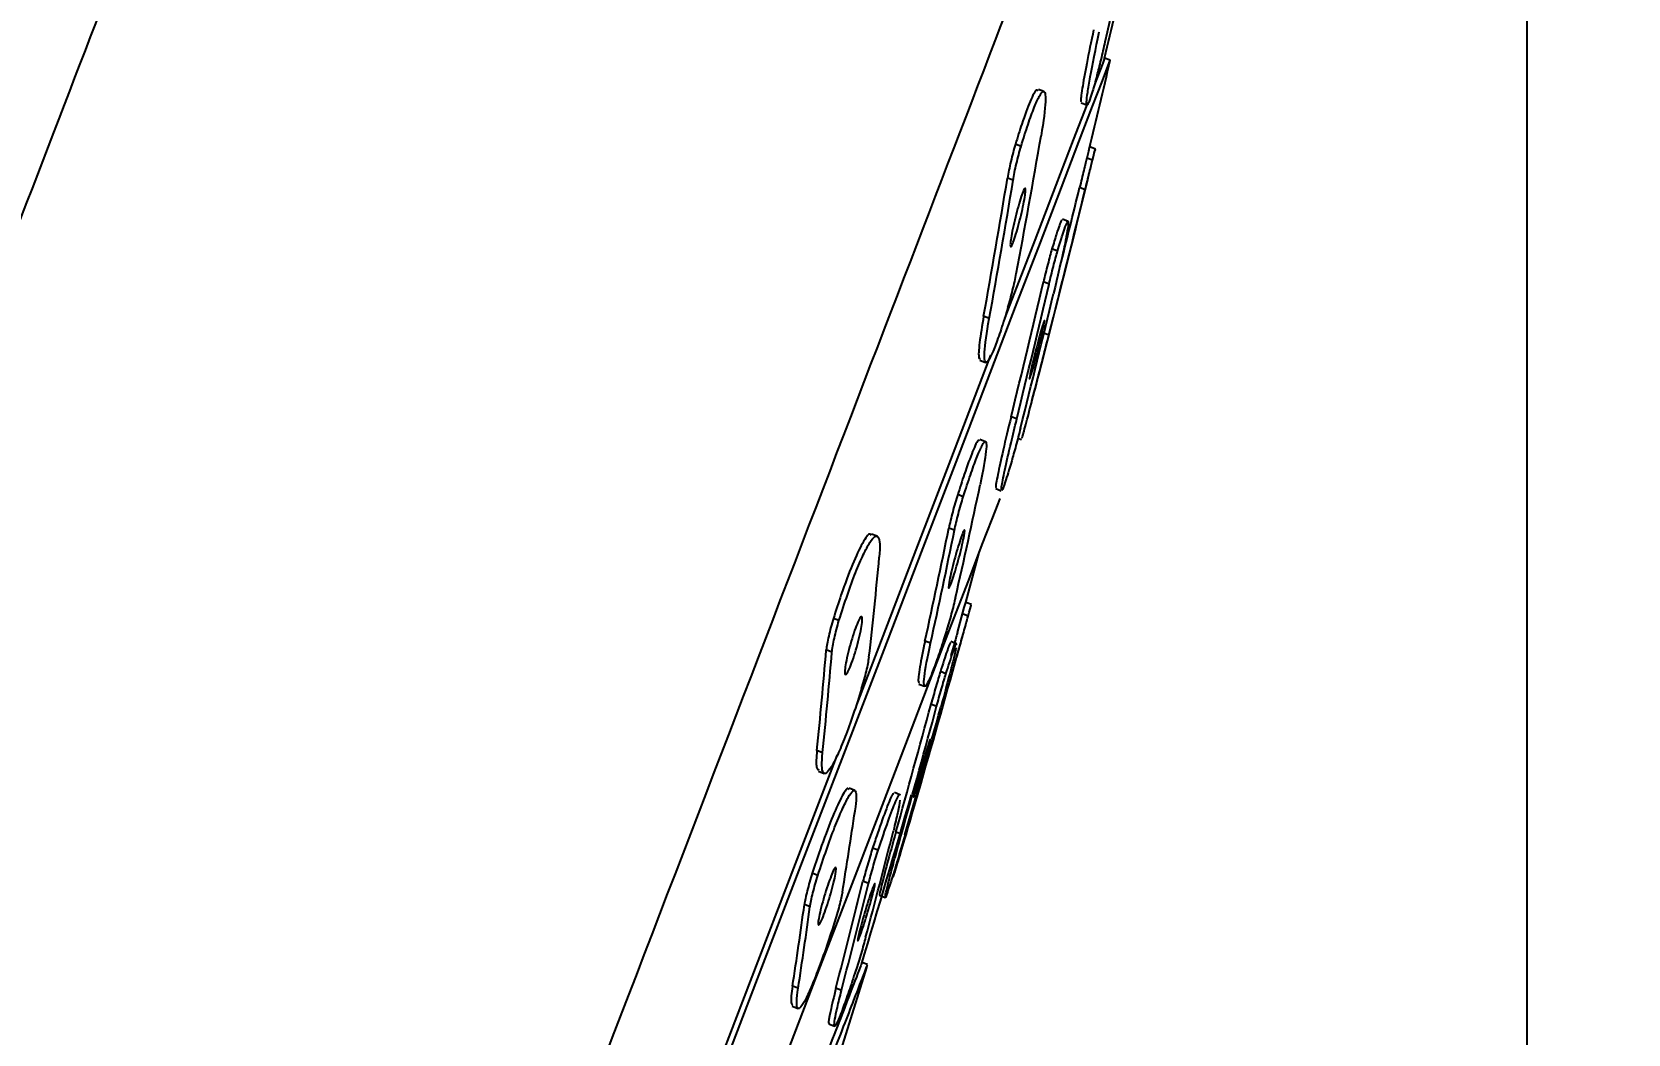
# Model space of a CAD drawing. Header units: millimetres. Extents: x 789 to 1209, y -1278 to -684.
# Drawn here: x 873.8 to 893.54, y -758.17 to -745.77 of the extents above; entities that cross this region are included whole.
import ezdxf

# ---------------------------------------------------------------- set-up
doc = ezdxf.new("R2010")
doc.units = ezdxf.units.MM
doc.header["$LTSCALE"] = 0.1
doc.layers.get('0').update_dxf_attribs({"lineweight": 13})
doc.layers.add('DIM', color=3, linetype='Continuous', lineweight=9)
doc.styles.get("Standard").update_dxf_attribs({"font": 'arial.ttf'})
doc.dimstyles.new('ISO-25', dxfattribs={"dimtxt": 2.5, "dimasz": 2.5, "dimexe": 1.25, "dimexo": 0.625, "dimtad": 1, "dimlfac": 1.333333, "dimtxsty": 'Standard', "dimcen": 2.5, "dimadec": 0, "dimazin": 0, "dimtfac": 1, "dimtmove": 0, "dimatfit": 3, "dimfxl": 0, "dimarcsym": 0})

# ---------------------------------------------------------------- blocks, each defined once
blk = doc.blocks.new('*D18')
at = {"layer": 'Defpoints', "color": 0}
for p in [(889.248, -721.665), (889.248, -735.525), (841.999, -806.746)]:
    blk.add_point(p, dxfattribs=at)
at = {"layer": 'DIM', "color": 0, "linetype": 'ByBlock', "lineweight": -2}
for p, q in [((841.999, -806.121), (841.999, -720.415)), ((889.248, -734.9), (889.248, -720.415)), ((845.999, -721.665), (885.248, -721.665))]:
    blk.add_line(p, q, dxfattribs=at)
at = {"layer": 'DIM', "color": 0}
for points in [[(845.999, -720.998), (845.999, -722.331), (841.999, -721.665)], [(885.248, -720.998), (885.248, -722.331), (889.248, -721.665)]]:
    blk.add_solid(points, dxfattribs=at)
at = {"layer": 'DIM', "color": 0, "insert": (865.623, -718.996), "char_height": 4, "attachment_point": 5}
blk.add_mtext('63', dxfattribs=at)
blk = doc.blocks.new('*D19')
at = {"layer": 'Defpoints', "color": 0}
for p in [(879.867, -731.925), (892.294, -731.925), (836.068, -950.146)]:
    blk.add_point(p, dxfattribs=at)
at = {"layer": 'DIM', "color": 0, "linetype": 'ByBlock', "lineweight": -2}
for p, q in [((880.492, -731.925), (893.544, -731.925)), ((892.294, -946.146), (892.294, -735.925)), ((836.693, -950.146), (893.544, -950.146))]:
    blk.add_line(p, q, dxfattribs=at)
at = {"layer": 'DIM', "color": 0}
for points in [[(891.627, -735.925), (892.961, -735.925), (892.294, -731.925)], [(891.627, -946.146), (892.961, -946.146), (892.294, -950.146)]]:
    blk.add_solid(points, dxfattribs=at)
at = {"layer": 'DIM', "color": 0, "insert": (889.627, -841.035), "char_height": 4, "attachment_point": 5, "rotation": 90}
blk.add_mtext('290', dxfattribs=at)

msp = doc.modelspace()

# ---------------------------------------------------------------- linework, layer by layer
at = {"color": 7, "linetype": 'Continuous'}
msp.add_line((888.848, -737.713), (864.483, -801.186), dxfattribs=at)
at = {"color": 7, "linetype": 'Continuous', "lineweight": 25}
for p, q in [((887.14, -746.124), (887.07, -746.097)), ((886.319, -746.511), (886.251, -746.485)), ((886.778, -746.65), (886.849, -746.677)), ((886.036, -747.189), (885.966, -747.163)), ((886.955, -747.222), (886.886, -747.195)), ((886.919, -747.362), (886.849, -747.336)), ((885.938, -747.608), (885.868, -747.581)), ((886.829, -747.727), (886.76, -747.7)), ((886.619, -748.117), (886.55, -748.091)), ((886.488, -748.485), (886.418, -748.458)), ((886.382, -748.892), (886.312, -748.865)), ((885.643, -749.318), (885.573, -749.291)), ((885.527, -749.834), (885.598, -749.861)), ((885.983, -750.561), (885.913, -750.534)), ((885.597, -750.843), (885.528, -750.816)), ((885.997, -750.798), (886.041, -750.815)), ((885.321, -751.524), (885.252, -751.497)), ((885.722, -751.423), (885.792, -751.45)), ((885.213, -751.938), (885.143, -751.911)), ((884.257, -752.011), (884.188, -751.985)), ((885.421, -752.858), (885.351, -752.831)), ((883.784, -753.056), (883.715, -753.029)), ((884.917, -753.336), (884.848, -753.309)), ((885.239, -753.341), (885.169, -753.315)), ((885.213, -753.333), (885.169, -753.488)), ((883.697, -753.446), (883.627, -753.419)), ((885.107, -753.713), (885.038, -753.687)), ((884.773, -753.841), (884.843, -753.868)), ((884.992, -754.116), (884.922, -754.089)), ((883.581, -754.689), (883.511, -754.662)), ((883.53, -754.918), (883.602, -754.946)), ((883.979, -755.157), (883.91, -755.13)), ((884.799, -755.066), (884.783, -755.06)), ((884.538, -755.209), (884.47, -755.182)), ((884.557, -755.698), (884.487, -755.671)), ((884.269, -755.897), (884.2, -755.87)), ((883.523, -756.208), (883.454, -756.181)), ((884.151, -756.306), (884.081, -756.28)), ((884.285, -756.453), (884.354, -756.48)), ((883.426, -756.594), (883.356, -756.567)), ((884.138, -757.311), (884.068, -757.285)), ((883.295, -760.033), (884.127, -757.348)), ((883.279, -757.604), (883.209, -757.578)), ((883.816, -757.629), (883.746, -757.602)), ((883.207, -757.826), (883.278, -757.854)), ((883.659, -758.045), (883.729, -758.072))]:
    msp.add_line(p, q, dxfattribs=at)
at = {"color": 8, "linetype": 'Continuous', "lineweight": 25}
for p, q in [((886.38, -749.525), (886.319, -749.502)), ((885.382, -752.999), (885.312, -752.973))]:
    msp.add_line(p, q, dxfattribs=at)
at = {"color": 7, "linetype": 'Continuous', "lineweight": 25, "flags": 128}
for points in [[(877.656, -770.829), (878.325, -769.088), (878.991, -767.352), (879.652, -765.629), (880.305, -763.93), (880.945, -762.263), (881.569, -760.637), (882.174, -759.06), (882.757, -757.542), (883.314, -756.09), (883.843, -754.712), (884.341, -753.416), (884.805, -752.207), (885.232, -751.094), (885.621, -750.081), (885.969, -749.174), (886.275, -748.378), (886.536, -747.697), (886.752, -747.135), (886.921, -746.694), (887.042, -746.378), (887.115, -746.188), (887.14, -746.124), (887.14, -746.124)], [(887.07, -746.097), (887.046, -746.161), (886.972, -746.351), (886.947, -746.417)], [(886.848, -746.676), (886.682, -747.108), (886.466, -747.67), (886.205, -748.351), (885.899, -749.147), (885.833, -749.319)], [(885.659, -749.774), (885.551, -750.054), (885.162, -751.067), (884.735, -752.18), (884.271, -753.389), (883.999, -754.097)], [(878.616, -770.199), (879.207, -768.658), (879.795, -767.128), (880.374, -765.62), (880.941, -764.142), (881.492, -762.706), (882.024, -761.321), (882.532, -759.996), (883.014, -758.742), (883.466, -757.565), (883.884, -756.475), (884.267, -755.479), (884.61, -754.583), (884.913, -753.794), (885.173, -753.117), (885.388, -752.556), (885.557, -752.116), (885.679, -751.8), (885.752, -751.609), (885.776, -751.546)], [(883.759, -754.724), (883.244, -756.063), (882.687, -757.515), (882.104, -759.034), (881.745, -759.969)]]:
    msp.add_lwpolyline(points, dxfattribs=at)
at = {"color": 7, "linetype": 'Continuous', "lineweight": 25}
for centre, radius, start, end in [((925.221, -801.872), 83.365, 122.95922, 183.35148), ((729.468, -711.317), 161.358, 347.6247, 348.36262), ((702.363, -702.541), 189.773, 346.73139, 346.90144), ((702.363, -702.541), 189.847, 346.38678, 346.72835), ((774.951, -727.909), 112.968, 349.36161, 350.24084), ((702.363, -702.541), 189.921, 345.41138, 346.38566), ((774.264, -729.216), 113.105, 349.77608, 350.65548), ((774.275, -729.224), 113.166, 349.77198, 350.65089), ((704.339, -703.092), 187.869, 345.69069, 346.256), ((705.01, -703.257), 187.105, 345.94934, 346.25922), ((729.427, -712.195), 161.114, 346.23355, 346.84379), ((729.406, -712.191), 161.209, 346.23079, 346.84066), ((729.83, -711.403), 161.06, 345.8872, 346.49716), ((775.845, -728.09), 112.13, 347.28431, 348.01371), ((775.298, -729.421), 112.124, 347.69854, 348.42881), ((775.267, -729.419), 112.228, 347.69527, 348.42486), ((825.28, -746.827), 59.253, 353.52543, 354.72917), ((702.363, -702.541), 189.773, 344.51667, 344.82622), ((702.363, -702.541), 189.847, 344.42514, 344.51716), ((824.245, -748.531), 59.582, 354.09398, 355.29437), ((824.318, -748.552), 59.58, 354.08795, 355.28834), ((704.368, -703.1), 187.765, 343.93306, 344.47426), ((729.827, -712.299), 160.627, 344.33482, 344.92016), ((729.844, -712.305), 160.683, 344.33277, 344.9179), ((730.023, -711.454), 160.786, 344.02504, 344.60951), ((702.363, -702.541), 189.773, 343.22551, 343.88639), ((826.908, -747.05), 57.683, 350.65734, 351.66934), ((776.481, -728.235), 111.403, 345.05061, 345.75177), ((776.071, -729.6), 111.256, 345.42253, 346.12514), ((775.912, -729.563), 111.493, 345.42058, 346.12169), ((825.873, -748.736), 58.014, 351.23299, 352.24145), ((825.948, -748.758), 58.009, 351.2281, 352.23662)]:
    msp.add_arc(centre, radius, start, end, dxfattribs=at)
for points, knots in [([(860.414, -782.601), (860.827, -781.527), (861.842, -778.882), (863.58, -774.355), (865.602, -769.087), (866.99, -765.469), (867.685, -763.661), (868.509, -761.513), (870.158, -757.218), (872.53, -751.039), (874.703, -745.377), (876.487, -740.729), (877.873, -737.12), (878.879, -734.499), (879.559, -732.727), (879.83, -732.022), (879.867, -731.925), (879.867, -731.925)], [0.7499608, 0.7499608, 0.7499608, 0.7499608, 0.7701071, 0.7973165, 0.8245259, 0.8517352, 0.8517352, 0.8517352, 0.8840602, 0.9163852, 0.9487102, 0.9810352, 1.0082446, 1.035454, 1.0626634, 1.0898727, 1.1017745, 1.1017745, 1.1017745, 1.1017745]), ([(888.848, -737.713), (888.848, -737.713), (888.692, -738.12), (888.08, -739.714), (887.624, -740.902), (886.446, -743.97), (885.725, -745.85), (884.071, -750.159), (883.138, -752.588), (881.133, -757.811), (880.061, -760.605), (877.857, -766.346), (876.726, -769.293), (874.491, -775.116), (873.386, -777.992), (871.289, -783.457), (870.296, -786.044), (869.395, -788.389)], [0, 0, 0, 0, 0.125, 0.125, 0.25, 0.25, 0.375, 0.375, 0.5, 0.5, 0.625, 0.625, 0.75, 0.75, 0.875, 0.875, 1, 1, 1, 1]), ([(886.933, -745.747), (886.903, -745.894), (886.842, -746.187), (886.789, -746.489), (886.769, -746.646), (886.782, -746.634), (886.785, -746.63)], [0, 0, 0, 0, 0.291975, 0.584233, 0.874684, 1, 1, 1, 1]), ([(886.977, -746.307), (886.956, -746.385), (886.936, -746.452), (886.903, -746.561), (886.888, -746.604), (886.866, -746.661), (886.857, -746.676), (886.847, -746.679), (886.845, -746.666), (886.848, -746.613), (886.852, -746.573), (886.868, -746.469), (886.878, -746.404), (886.919, -746.18), (886.957, -745.989), (887.003, -745.774)], [0, 0, 0, 0, 0.125, 0.125, 0.25, 0.25, 0.375, 0.375, 0.5, 0.5, 0.625, 0.625, 0.75, 0.75, 1, 1, 1, 1]), ([(886.977, -746.307), (886.991, -746.257), (887.009, -746.19), (887.044, -746.045), (887.062, -745.967), (887.077, -745.898)], [0, 0, 0, 0, 0.5, 0.5, 1, 1, 1, 1]), ([(886.243, -746.505), (886.238, -746.498), (886.222, -746.475), (886.153, -746.614), (886.06, -746.86), (885.993, -747.077), (885.966, -747.163)], [0, 0, 0, 0, 0.147359, 0.470588, 0.790869, 1, 1, 1, 1]), ([(886.036, -747.189), (886.066, -747.091), (886.095, -747.001), (886.149, -746.84), (886.175, -746.769), (886.222, -746.652), (886.243, -746.605), (886.28, -746.538), (886.295, -746.518), (886.319, -746.506), (886.328, -746.514), (886.338, -746.556), (886.339, -746.591), (886.333, -746.733), (886.315, -746.877), (886.284, -747.058)], [0, 0, 0, 0, 0.125, 0.125, 0.25, 0.25, 0.375, 0.375, 0.5, 0.5, 0.625, 0.625, 0.75, 0.75, 1, 1, 1, 1]), ([(885.966, -747.163), (885.947, -747.226), (885.927, -747.302), (885.892, -747.45), (885.877, -747.522), (885.868, -747.581)], [0, 0, 0, 0, 0.5, 0.5, 1, 1, 1, 1]), ([(885.938, -747.608), (885.947, -747.549), (885.962, -747.477), (885.997, -747.329), (886.017, -747.253), (886.036, -747.189)], [0, 0, 0, 0, 0.5, 0.5, 1, 1, 1, 1]), ([(886.876, -747.225), (886.876, -747.225), (886.876, -747.229), (886.861, -747.29), (886.849, -747.336)], [0, 0, 0, 0, 0.252699, 1, 1, 1, 1]), ([(886.919, -747.362), (886.935, -747.298), (886.956, -747.213), (886.95, -747.234), (886.949, -747.239)], [0, 0, 0, 0, 0.754054, 1, 1, 1, 1]), ([(886.849, -747.336), (886.841, -747.368), (886.828, -747.421), (886.796, -747.551), (886.778, -747.627), (886.76, -747.7)], [0, 0, 0, 0, 0.5, 0.5, 1, 1, 1, 1]), ([(886.829, -747.727), (886.847, -747.653), (886.866, -747.578), (886.898, -747.448), (886.911, -747.395), (886.919, -747.362)], [0, 0, 0, 0, 0.5, 0.5, 1, 1, 1, 1]), ([(885.903, -748.402), (885.905, -748.364), (885.916, -748.292), (885.953, -748.117), (885.978, -748.015), (886.027, -747.841), (886.051, -747.769), (886.084, -747.698), (886.093, -747.7), (886.089, -747.775), (886.078, -747.849), (886.041, -748.023), (886.016, -748.124), (885.966, -748.3), (885.943, -748.371), (885.91, -748.442), (885.901, -748.44), (885.903, -748.402)], [0, 0, 0, 0, 0.125, 0.125, 0.25, 0.25, 0.375, 0.375, 0.5, 0.5, 0.625, 0.625, 0.75, 0.75, 0.875, 0.875, 1, 1, 1, 1]), ([(886.543, -748.11), (886.541, -748.106), (886.534, -748.095), (886.487, -748.23), (886.438, -748.394), (886.418, -748.458)], [0, 0, 0, 0, 0.25246, 0.702944, 1, 1, 1, 1]), ([(886.488, -748.485), (886.511, -748.408), (886.531, -748.342), (886.566, -748.233), (886.581, -748.191), (886.604, -748.133), (886.612, -748.118), (886.621, -748.115), (886.622, -748.127), (886.617, -748.179), (886.611, -748.218), (886.593, -748.321), (886.58, -748.385), (886.533, -748.607), (886.489, -748.796), (886.438, -749.01)], [0, 0, 0, 0, 0.125, 0.125, 0.25, 0.25, 0.375, 0.375, 0.5, 0.5, 0.625, 0.625, 0.75, 0.75, 1, 1, 1, 1]), ([(886.418, -748.458), (886.403, -748.509), (886.385, -748.575), (886.348, -748.72), (886.328, -748.797), (886.312, -748.865)], [0, 0, 0, 0, 0.5, 0.5, 1, 1, 1, 1]), ([(886.382, -748.892), (886.398, -748.824), (886.417, -748.747), (886.455, -748.602), (886.473, -748.535), (886.488, -748.485)], [0, 0, 0, 0, 0.5, 0.5, 1, 1, 1, 1]), ([(885.874, -749.181), (885.893, -749.118), (885.914, -749.042), (885.95, -748.894), (885.966, -748.822), (885.977, -748.764)], [0, 0, 0, 0, 0.5, 0.5, 1, 1, 1, 1]), ([(885.874, -749.181), (885.845, -749.279), (885.817, -749.369), (885.763, -749.53), (885.737, -749.602), (885.692, -749.719), (885.671, -749.766), (885.636, -749.834), (885.621, -749.854), (885.599, -749.867), (885.591, -749.859), (885.582, -749.818), (885.582, -749.783), (885.59, -749.642), (885.61, -749.499), (885.643, -749.318)], [0, 0, 0, 0, 0.125, 0.125, 0.25, 0.25, 0.375, 0.375, 0.5, 0.5, 0.625, 0.625, 0.75, 0.75, 1, 1, 1, 1]), ([(885.573, -749.291), (885.554, -749.408), (885.515, -749.64), (885.506, -749.815), (885.527, -749.815), (885.535, -749.814)], [0, 0, 0, 0, 0.3921827, 0.7846303, 1, 1, 1, 1]), ([(886.149, -750.005), (886.16, -749.952), (886.179, -749.868), (886.225, -749.684), (886.252, -749.584), (886.295, -749.427), (886.313, -749.37), (886.329, -749.332), (886.327, -749.351), (886.306, -749.456), (886.286, -749.54), (886.241, -749.724), (886.214, -749.823), (886.17, -749.982), (886.153, -750.039), (886.137, -750.077), (886.138, -750.057), (886.149, -750.005)], [0, 0, 0, 0, 0.125, 0.125, 0.25, 0.25, 0.375, 0.375, 0.5, 0.5, 0.625, 0.625, 0.75, 0.75, 0.875, 0.875, 1, 1, 1, 1]), ([(886.048, -750.798), (886.048, -750.798), (886.05, -750.798), (886.099, -750.615), (886.183, -750.293), (886.283, -749.906), (886.352, -749.637), (886.38, -749.525)], [0, 0, 0, 0, 0.1539034, 0.3816498, 0.6099096, 0.8394738, 1, 1, 1, 1]), ([(885.913, -750.534), (885.878, -750.679), (885.808, -750.968), (885.744, -751.265), (885.716, -751.42), (885.726, -751.408), (885.73, -751.404)], [0, 0, 0, 0, 0.290832, 0.581929, 0.871812, 1, 1, 1, 1]), ([(885.797, -751.437), (885.795, -751.432), (885.789, -751.419), (885.83, -751.211), (885.899, -750.908), (885.958, -750.662), (885.983, -750.561)], [0, 0, 0, 0, 0.223781, 0.510306, 0.798474, 1, 1, 1, 1]), ([(886.029, -750.675), (886.012, -750.743), (885.992, -750.819), (885.953, -750.964), (885.935, -751.03), (885.92, -751.08)], [0, 0, 0, 0, 0.5, 0.5, 1, 1, 1, 1]), ([(885.521, -750.836), (885.517, -750.829), (885.506, -750.808), (885.441, -750.947), (885.349, -751.193), (885.28, -751.411), (885.252, -751.497)], [0, 0, 0, 0, 0.143797, 0.466928, 0.788226, 1, 1, 1, 1]), ([(885.321, -751.524), (885.352, -751.425), (885.382, -751.336), (885.437, -751.176), (885.463, -751.104), (885.508, -750.987), (885.529, -750.94), (885.563, -750.872), (885.576, -750.852), (885.597, -750.837), (885.603, -750.844), (885.608, -750.884), (885.607, -750.918), (885.592, -751.056), (885.567, -751.198), (885.529, -751.377)], [0, 0, 0, 0, 0.125, 0.125, 0.25, 0.25, 0.375, 0.375, 0.5, 0.5, 0.625, 0.625, 0.75, 0.75, 1, 1, 1, 1]), ([(885.92, -751.08), (885.888, -751.189), (885.862, -751.275), (885.82, -751.401), (885.806, -751.438), (885.798, -751.448)], [0, 0, 0, 0, 0.5, 0.5, 1, 1, 1, 1]), ([(885.252, -751.497), (885.232, -751.56), (885.21, -751.635), (885.172, -751.782), (885.155, -751.853), (885.143, -751.911)], [0, 0, 0, 0, 0.5, 0.5, 1, 1, 1, 1]), ([(885.213, -751.938), (885.225, -751.88), (885.242, -751.809), (885.28, -751.662), (885.302, -751.586), (885.321, -751.524)], [0, 0, 0, 0, 0.5, 0.5, 1, 1, 1, 1]), ([(885.147, -752.579), (885.157, -752.521), (885.177, -752.435), (885.225, -752.249), (885.254, -752.151), (885.302, -752.002), (885.322, -751.95), (885.342, -751.925), (885.341, -751.951), (885.321, -752.064), (885.301, -752.152), (885.253, -752.336), (885.225, -752.434), (885.176, -752.585), (885.156, -752.636), (885.136, -752.662), (885.136, -752.636), (885.147, -752.579)], [0, 0, 0, 0, 0.125, 0.125, 0.25, 0.25, 0.375, 0.375, 0.5, 0.5, 0.625, 0.625, 0.75, 0.75, 0.875, 0.875, 1, 1, 1, 1]), ([(884.182, -752.002), (884.177, -751.995), (884.158, -751.965), (884.078, -752.081), (883.954, -752.34), (883.825, -752.682), (883.746, -752.931), (883.715, -753.029)], [0, 0, 0, 0, 0.0840651, 0.3379212, 0.5889198, 0.8376268, 1, 1, 1, 1]), ([(883.784, -753.056), (883.819, -752.944), (883.853, -752.839), (883.923, -752.64), (883.957, -752.546), (884.023, -752.38), (884.055, -752.305), (884.114, -752.18), (884.141, -752.129), (884.189, -752.053), (884.211, -752.028), (884.246, -752.005), (884.26, -752.007), (884.291, -752.054), (884.295, -752.139), (884.283, -752.27)], [0, 0, 0, 0, 0.125, 0.125, 0.25, 0.25, 0.375, 0.375, 0.5, 0.5, 0.625, 0.625, 0.75, 0.75, 1, 1, 1, 1]), ([(885.224, -752.771), (885.211, -752.829), (885.193, -752.9), (885.154, -753.047), (885.132, -753.122), (885.112, -753.184)], [0, 0, 0, 0, 0.5, 0.5, 1, 1, 1, 1]), ([(885.382, -752.999), (885.399, -752.935), (885.422, -752.85), (885.416, -752.87), (885.414, -752.875)], [0, 0, 0, 0, 0.750265, 1, 1, 1, 1]), ([(883.715, -753.029), (883.692, -753.1), (883.672, -753.177), (883.641, -753.316), (883.63, -753.376), (883.627, -753.419)], [0, 0, 0, 0, 0.5, 0.5, 1, 1, 1, 1]), ([(883.697, -753.446), (883.7, -753.403), (883.711, -753.342), (883.742, -753.204), (883.762, -753.126), (883.784, -753.056)], [0, 0, 0, 0, 0.5, 0.5, 1, 1, 1, 1]), ([(883.856, -753.687), (883.857, -753.646), (883.87, -753.572), (883.91, -753.396), (883.939, -753.294), (883.995, -753.125), (884.023, -753.058), (884.062, -752.996), (884.073, -753.002), (884.072, -753.084), (884.059, -753.159), (884.019, -753.334), (883.991, -753.435), (883.933, -753.606), (883.906, -753.673), (883.867, -753.734), (883.856, -753.729), (883.856, -753.687)], [0, 0, 0, 0, 0.125, 0.125, 0.25, 0.25, 0.375, 0.375, 0.5, 0.5, 0.625, 0.625, 0.75, 0.75, 0.875, 0.875, 1, 1, 1, 1]), ([(885.282, -753.36), (885.302, -753.287), (885.323, -753.212), (885.358, -753.084), (885.373, -753.032), (885.382, -752.999)], [0, 0, 0, 0, 0.5, 0.5, 1, 1, 1, 1]), ([(884.848, -753.309), (884.824, -753.424), (884.777, -753.653), (884.757, -753.824), (884.774, -753.822), (884.78, -753.821)], [0, 0, 0, 0, 0.390828, 0.781897, 1, 1, 1, 1]), ([(885.112, -753.184), (885.082, -753.283), (885.053, -753.372), (884.998, -753.533), (884.973, -753.604), (884.928, -753.722), (884.908, -753.769), (884.875, -753.838), (884.862, -753.858), (884.843, -753.873), (884.838, -753.866), (884.834, -753.827), (884.835, -753.793), (884.852, -753.656), (884.878, -753.515), (884.917, -753.336)], [0, 0, 0, 0, 0.125, 0.125, 0.25, 0.25, 0.375, 0.375, 0.5, 0.5, 0.625, 0.625, 0.75, 0.75, 1, 1, 1, 1]), ([(885.164, -753.329), (885.16, -753.331), (885.152, -753.336), (885.1, -753.492), (885.053, -753.64), (885.038, -753.687)], [0, 0, 0, 0, 0.3422007, 0.7913141, 1, 1, 1, 1]), ([(885.107, -753.713), (885.137, -753.62), (885.197, -753.433), (885.236, -753.326), (885.234, -753.35), (885.234, -753.355)], [0, 0, 0, 0, 0.449855, 0.899913, 1, 1, 1, 1]), ([(885.249, -753.203), (885.244, -753.22), (885.232, -753.262), (885.22, -753.307), (885.213, -753.333)], [0, 0, 0, 0, 0.417681, 1, 1, 1, 1]), ([(884.064, -753.897), (884.086, -753.826), (884.107, -753.749), (884.14, -753.611), (884.151, -753.551), (884.156, -753.509)], [0, 0, 0, 0, 0.5, 0.5, 1, 1, 1, 1]), ([(885.232, -753.392), (885.227, -753.419), (885.218, -753.455), (885.197, -753.546), (885.183, -753.602), (885.134, -753.79), (885.092, -753.948), (885.044, -754.126)], [0, 0, 0, 0, 0.25, 0.25, 0.5, 0.5, 1, 1, 1, 1]), ([(885.038, -753.687), (885.023, -753.737), (885.003, -753.802), (884.962, -753.945), (884.941, -754.021), (884.922, -754.089)], [0, 0, 0, 0, 0.5, 0.5, 1, 1, 1, 1]), ([(884.992, -754.116), (885.01, -754.048), (885.031, -753.973), (885.072, -753.829), (885.092, -753.763), (885.107, -753.713)], [0, 0, 0, 0, 0.5, 0.5, 1, 1, 1, 1]), ([(884.064, -753.897), (884.03, -754.008), (883.995, -754.114), (883.927, -754.313), (883.893, -754.407), (883.828, -754.574), (883.797, -754.648), (883.739, -754.774), (883.713, -754.825), (883.666, -754.902), (883.645, -754.927), (883.612, -754.951), (883.598, -754.949), (883.57, -754.904), (883.568, -754.819), (883.581, -754.689)], [0, 0, 0, 0, 0.125, 0.125, 0.25, 0.25, 0.375, 0.375, 0.5, 0.5, 0.625, 0.625, 0.75, 0.75, 1, 1, 1, 1]), ([(884.724, -755.162), (884.739, -755.105), (884.763, -755.018), (884.815, -754.833), (884.844, -754.736), (884.889, -754.589), (884.905, -754.538), (884.916, -754.514), (884.911, -754.541), (884.881, -754.655), (884.857, -754.742), (884.805, -754.927), (884.777, -755.023), (884.731, -755.173), (884.715, -755.222), (884.704, -755.246), (884.709, -755.22), (884.724, -755.162)], [0, 0, 0, 0, 0.125, 0.125, 0.25, 0.25, 0.375, 0.375, 0.5, 0.5, 0.625, 0.625, 0.75, 0.75, 0.875, 0.875, 1, 1, 1, 1]), ([(883.511, -754.662), (883.505, -754.746), (883.495, -754.888), (883.525, -754.897), (883.537, -754.901)], [0, 0, 0, 0, 0.597651, 1, 1, 1, 1]), ([(883.904, -755.148), (883.9, -755.141), (883.887, -755.113), (883.815, -755.231), (883.697, -755.49), (883.568, -755.833), (883.486, -756.082), (883.454, -756.181)], [0, 0, 0, 0, 0.0820766, 0.3349179, 0.5859318, 0.8355179, 1, 1, 1, 1]), ([(884.455, -756.222), (884.456, -756.223), (884.458, -756.224), (884.514, -756.043), (884.608, -755.725), (884.711, -755.372), (884.777, -755.141), (884.799, -755.066)], [0, 0, 0, 0, 0.160776, 0.401275, 0.641982, 0.883412, 1, 1, 1, 1]), ([(883.523, -756.208), (883.559, -756.097), (883.594, -755.992), (883.664, -755.794), (883.698, -755.7), (883.763, -755.533), (883.794, -755.459), (883.851, -755.332), (883.876, -755.281), (883.921, -755.203), (883.94, -755.177), (883.97, -755.152), (883.982, -755.153), (884.003, -755.196), (884.001, -755.278), (883.982, -755.407)], [0, 0, 0, 0, 0.125, 0.125, 0.25, 0.25, 0.375, 0.375, 0.5, 0.5, 0.625, 0.625, 0.75, 0.75, 1, 1, 1, 1]), ([(884.463, -755.2), (884.458, -755.198), (884.447, -755.191), (884.375, -755.363), (884.284, -755.615), (884.22, -755.809), (884.2, -755.87)], [0, 0, 0, 0, 0.20856, 0.530193, 0.851004, 1, 1, 1, 1]), ([(884.269, -755.897), (884.313, -755.768), (884.399, -755.509), (884.488, -755.283), (884.535, -755.185), (884.535, -755.213), (884.535, -755.216)], [0, 0, 0, 0, 0.321099, 0.642399, 0.963416, 1, 1, 1, 1]), ([(884.538, -755.278), (884.533, -755.315), (884.524, -755.365), (884.496, -755.491), (884.479, -755.567), (884.457, -755.654)], [0, 0, 0, 0, 0.5, 0.5, 1, 1, 1, 1]), ([(884.487, -755.671), (884.45, -755.808), (884.374, -756.082), (884.307, -756.342), (884.279, -756.465), (884.289, -756.443), (884.29, -756.439)], [0, 0, 0, 0, 0.308736, 0.617695, 0.925847, 1, 1, 1, 1]), ([(884.482, -756.106), (884.459, -756.181), (884.439, -756.245), (884.404, -756.352), (884.39, -756.395), (884.358, -756.485), (884.35, -756.497), (884.361, -756.438), (884.368, -756.405), (884.39, -756.318), (884.404, -756.262), (884.438, -756.131), (884.458, -756.056), (884.504, -755.889), (884.529, -755.796), (884.557, -755.698)], [0, 0, 0, 0, 0.125, 0.125, 0.25, 0.25, 0.5, 0.5, 0.625, 0.625, 0.75, 0.75, 0.875, 0.875, 1, 1, 1, 1]), ([(884.6, -755.705), (884.581, -755.772), (884.559, -755.848), (884.517, -755.991), (884.497, -756.056), (884.482, -756.106)], [0, 0, 0, 0, 0.5, 0.5, 1, 1, 1, 1]), ([(884.2, -755.87), (884.179, -755.933), (884.157, -756.007), (884.115, -756.152), (884.096, -756.223), (884.081, -756.28)], [0, 0, 0, 0, 0.5, 0.5, 1, 1, 1, 1]), ([(884.151, -756.306), (884.165, -756.249), (884.184, -756.179), (884.226, -756.034), (884.249, -755.959), (884.269, -755.897)], [0, 0, 0, 0, 0.5, 0.5, 1, 1, 1, 1]), ([(883.544, -756.691), (883.559, -756.618), (883.584, -756.523), (883.641, -756.338), (883.672, -756.249), (883.721, -756.131), (883.739, -756.102), (883.752, -756.121), (883.746, -756.169), (883.716, -756.312), (883.69, -756.409), (883.634, -756.593), (883.603, -756.682), (883.554, -756.801), (883.536, -756.829), (883.523, -756.81), (883.528, -756.763), (883.544, -756.691)], [0, 0, 0, 0, 0.125, 0.125, 0.25, 0.25, 0.375, 0.375, 0.5, 0.5, 0.625, 0.625, 0.75, 0.75, 0.875, 0.875, 1, 1, 1, 1]), ([(883.454, -756.181), (883.431, -756.252), (883.409, -756.328), (883.374, -756.466), (883.362, -756.525), (883.356, -756.567)], [0, 0, 0, 0, 0.5, 0.5, 1, 1, 1, 1]), ([(883.426, -756.594), (883.431, -756.552), (883.444, -756.492), (883.479, -756.355), (883.501, -756.278), (883.523, -756.208)], [0, 0, 0, 0, 0.5, 0.5, 1, 1, 1, 1]), ([(884.015, -757.01), (884.016, -756.99), (884.029, -756.934), (884.07, -756.778), (884.098, -756.68), (884.154, -756.498), (884.181, -756.415), (884.22, -756.313), (884.23, -756.295), (884.227, -756.333), (884.215, -756.39), (884.174, -756.545), (884.146, -756.643), (884.089, -756.827), (884.062, -756.909), (884.024, -757.011), (884.013, -757.03), (884.015, -757.01)], [0, 0, 0, 0, 0.125, 0.125, 0.25, 0.25, 0.375, 0.375, 0.5, 0.5, 0.625, 0.625, 0.75, 0.75, 0.875, 0.875, 1, 1, 1, 1]), ([(883.826, -756.414), (883.819, -756.456), (883.805, -756.515), (883.77, -756.652), (883.747, -756.729), (883.725, -756.799)], [0, 0, 0, 0, 0.5, 0.5, 1, 1, 1, 1]), ([(883.725, -756.799), (883.689, -756.91), (883.654, -757.014), (883.586, -757.213), (883.551, -757.307), (883.488, -757.474), (883.457, -757.549), (883.402, -757.676), (883.377, -757.727), (883.334, -757.806), (883.315, -757.832), (883.286, -757.858), (883.275, -757.857), (883.256, -757.815), (883.259, -757.733), (883.279, -757.604)], [0, 0, 0, 0, 0.125, 0.125, 0.25, 0.25, 0.375, 0.375, 0.5, 0.5, 0.625, 0.625, 0.75, 0.75, 1, 1, 1, 1]), ([(884.114, -756.973), (884.098, -757.03), (884.079, -757.1), (884.035, -757.245), (884.012, -757.319), (883.992, -757.381)], [0, 0, 0, 0, 0.5, 0.5, 1, 1, 1, 1]), ([(874.146, -783.169), (874.271, -782.845), (874.525, -782.188), (875.065, -780.792), (875.71, -779.123), (876.443, -777.226), (877.253, -775.129), (878.103, -772.928), (878.985, -770.646), (879.858, -768.388), (880.712, -766.177), (881.509, -764.116), (882.239, -762.226), (882.87, -760.594), (883.393, -759.239), (883.789, -758.215), (884.038, -757.569), (884.149, -757.283), (884.128, -757.336), (884.124, -757.347)], [0, 0, 0, 0, 0.060652, 0.123063, 0.183714, 0.246125, 0.306777, 0.369188, 0.42984, 0.492251, 0.552903, 0.615314, 0.675966, 0.738377, 0.799029, 0.861439, 0.922091, 0.984502, 1, 1, 1, 1]), ([(884.059, -757.31), (884.052, -757.327), (884.038, -757.364), (883.837, -757.885), (883.501, -758.754), (883.026, -759.983), (882.439, -761.502), (881.743, -763.302), (881.03, -765.148), (880.528, -766.448), (880.309, -767.014)], [0, 0, 0, 0, 0.1126, 0.241585, 0.37431, 0.503295, 0.636019, 0.765004, 0.89773, 1, 1, 1, 1]), ([(883.992, -757.381), (883.962, -757.476), (883.933, -757.562), (883.879, -757.719), (883.855, -757.789), (883.79, -757.965), (883.758, -758.04), (883.732, -758.076), (883.727, -758.075), (883.725, -758.049), (883.728, -758.023), (883.741, -757.948), (883.751, -757.899), (883.778, -757.78), (883.795, -757.709), (883.816, -757.629)], [0, 0, 0, 0, 0.125, 0.125, 0.25, 0.25, 0.5, 0.5, 0.625, 0.625, 0.75, 0.75, 0.875, 0.875, 1, 1, 1, 1]), ([(883.209, -757.578), (883.198, -757.66), (883.18, -757.799), (883.204, -757.806), (883.214, -757.809)], [0, 0, 0, 0, 0.595859, 1, 1, 1, 1]), ([(883.746, -757.602), (883.721, -757.705), (883.671, -757.912), (883.648, -758.047), (883.662, -758.031), (883.666, -758.027)], [0, 0, 0, 0, 0.4246312, 0.8494852, 1, 1, 1, 1])]:
    msp.add_open_spline(points, degree=3, knots=knots, dxfattribs=at)

# ---------------------------------------------------------------- dimensions: what is measured, and where the dimension line sits
at = {"layer": 'DIM'}
dim = msp.add_linear_dim(base=(889.248, -721.665), p1=(841.999, -806.746), p2=(889.248, -735.525), dimstyle='ISO-25', override={"dimtxt": 4, "dimasz": 4, "dimdec": 1, "dimlfac": 1.333333, "dimtdec": 1, "dimfxl": 1.25, "dimarcsym": 1}, dxfattribs=at)
dim.commit()
dim.dimension.update_dxf_attribs({"geometry": '*D18', "text_midpoint": (865.623, -718.996)})
dim = msp.add_linear_dim(base=(892.294, -731.925), p1=(836.068, -950.146), p2=(879.867, -731.925), angle=90, text='290', dimstyle='ISO-25', override={"dimtxt": 4, "dimasz": 4, "dimdec": 1, "dimlfac": 1.333333, "dimtdec": 1, "dimfxl": 1.25, "dimarcsym": 1}, dxfattribs=at)
dim.commit()
dim.dimension.update_dxf_attribs({"geometry": '*D19', "text_midpoint": (889.627, -841.035)})

doc.saveas('drawing.dxf')
